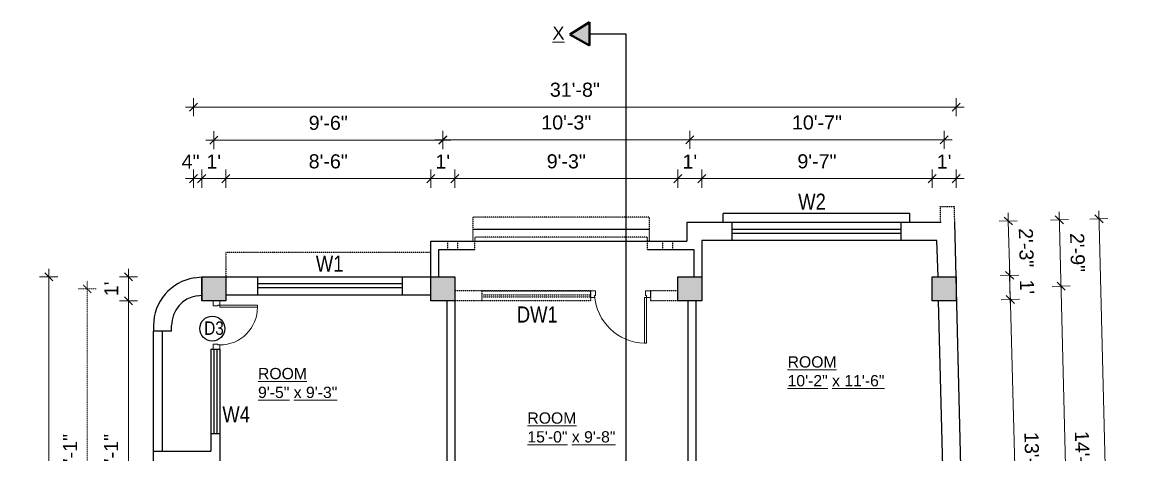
# Model space of a CAD drawing. Header units: inches. Extents: x -111 to 45239, y -6849 to 1261.
# Drawn here: x 22305 to 22859, y -1967 to -1752 of the extents above; entities that cross this region are included whole.
import ezdxf

# ---------------------------------------------------------------- set-up
doc = ezdxf.new("R2010")
doc.units = ezdxf.units.IN
doc.header["$LTSCALE"] = 0.5
doc.header["$MEASUREMENT"] = 0
doc.header["$PDMODE"] = 66
doc.linetypes.add('DASH', pattern=[0.35, 0.25, -0.1])
for name, color, linetype, lineweight in [('A_Title Text', 105, 'Continuous', 60), ('door', 202, 'Continuous', 5), ('TEXT', 220, 'Continuous', 9), ('Toilet', 7, 'Continuous', 25), ('wall', 20, 'Continuous', 40)]:
    doc.layers.add(name, color=color, linetype=linetype, lineweight=lineweight)
doc.styles.add('arial', font='arial.ttf')
doc.styles.add('ordinary', font='ARIALN.TTF')
doc.styles.get("Standard").update_dxf_attribs({"font": 'arial.ttf'})
doc.dimstyles.new('Sudeep', dxfattribs={"dimtxt": 6, "dimasz": 4, "dimexe": 4.5, "dimexo": 4.5, "dimgap": 5, "dimtad": 1, "dimdec": 0, "dimlunit": 4, "dimtxsty": 'arial', "dimblk": 'OBLIQUE', "dimcen": 250, "dimdle": 4, "dimclrd": 86, "dimclre": 5, "dimclrt": 1, "dimadec": 0, "dimazin": 0, "dimtfac": 1, "dimtdec": 0, "dimtix": 1, "dimtmove": 1, "dimatfit": 3, "dimldrblk": 'OBLIQUE', "dimfxl": 4.5, "dimfxlon": 1, "dimfrac": 2, "dimlwd": 15, "dimlwe": 13, "dimarcsym": 0})

# ---------------------------------------------------------------- blocks, each defined once
blk = doc.blocks.new('_Oblique')
at = {"color": 0, "linetype": 'ByBlock', "lineweight": -2}
blk.add_line((-0.5, -0.5), (0.5, 0.5), dxfattribs=at)
blk = doc.blocks.new('*D1112')
at = {"layer": 'A_Title Text', "color": 5, "lineweight": 13, "transparency": 16777216}
for p, q in [((22394.65, -1833.95), (22394.65, -1824.95)), ((22406.65, -1833.95), (22406.65, -1824.95))]:
    blk.add_line(p, q, dxfattribs=at)
at = {"layer": 'A_Title Text', "color": 86, "lineweight": 15, "transparency": 16777216}
for p, q in [((22394.65, -1829.45), (22390.65, -1829.45)), ((22394.65, -1829.45), (22406.65, -1829.45)), ((22406.65, -1829.45), (22410.65, -1829.45))]:
    blk.add_line(p, q, dxfattribs=at)
at = {"layer": 'Defpoints', "color": 0, "transparency": 16777216}
for p in [(22406.65, -1829.45), (22394.65, -1878.25), (22406.65, -1878.25)]:
    blk.add_point(p, dxfattribs=at)
at = {"layer": 'A_Title Text', "color": 86, "lineweight": 15, "transparency": 16777216, "xscale": 4, "yscale": 4, "zscale": 4}
blk.add_blockref('_Oblique', (22394.65, -1829.45), dxfattribs=at)
at = {"layer": 'A_Title Text', "color": 86, "lineweight": 15, "transparency": 16777216, "xscale": 4, "yscale": 4, "zscale": 4, "rotation": 180}
blk.add_blockref('_Oblique', (22406.65, -1829.45), dxfattribs=at)
at = {"layer": 'A_Title Text', "color": 1, "transparency": 16777216, "insert": (22400.65, -1820.94), "char_height": 7, "attachment_point": 5, "style": 'arial'}
blk.add_mtext("1'", dxfattribs=at)
blk = doc.blocks.new('*D1113')
at = {"layer": 'A_Title Text', "color": 5, "lineweight": 13, "transparency": 16777216}
for p, q in [((22406.65, -1833.95), (22406.65, -1824.95)), ((22508.65, -1833.95), (22508.65, -1824.95))]:
    blk.add_line(p, q, dxfattribs=at)
at = {"layer": 'A_Title Text', "color": 86, "lineweight": 15, "transparency": 16777216}
blk.add_line((22402.65, -1829.45), (22512.65, -1829.45), dxfattribs=at)
at = {"layer": 'Defpoints', "color": 0, "transparency": 16777216}
for p in [(22508.65, -1829.45), (22406.65, -1878.25), (22508.65, -1878.25)]:
    blk.add_point(p, dxfattribs=at)
at = {"layer": 'A_Title Text', "color": 86, "lineweight": 15, "transparency": 16777216, "xscale": 4, "yscale": 4, "zscale": 4, "rotation": 180}
blk.add_blockref('_Oblique', (22406.65, -1829.45), dxfattribs=at)
at = {"layer": 'A_Title Text', "color": 86, "lineweight": 15, "transparency": 16777216, "xscale": 4, "yscale": 4, "zscale": 4}
blk.add_blockref('_Oblique', (22508.65, -1829.45), dxfattribs=at)
at = {"layer": 'A_Title Text', "color": 1, "transparency": 16777216, "insert": (22457.65, -1820.88), "char_height": 7, "attachment_point": 5, "style": 'arial'}
blk.add_mtext('8\'-6"', dxfattribs=at)
blk = doc.blocks.new('*D1114')
at = {"layer": 'A_Title Text', "color": 5, "lineweight": 13, "transparency": 16777216}
for p, q in [((22631.65, -1833.95), (22631.65, -1824.95)), ((22643.65, -1833.95), (22643.65, -1824.95))]:
    blk.add_line(p, q, dxfattribs=at)
at = {"layer": 'A_Title Text', "color": 86, "lineweight": 15, "transparency": 16777216}
for p, q in [((22631.65, -1829.45), (22627.65, -1829.45)), ((22631.65, -1829.45), (22643.65, -1829.45)), ((22643.65, -1829.45), (22647.65, -1829.45))]:
    blk.add_line(p, q, dxfattribs=at)
at = {"layer": 'Defpoints', "color": 0, "transparency": 16777216}
for p in [(22643.65, -1829.45), (22631.65, -1878.25), (22643.65, -1878.25)]:
    blk.add_point(p, dxfattribs=at)
at = {"layer": 'A_Title Text', "color": 86, "lineweight": 15, "transparency": 16777216, "xscale": 4, "yscale": 4, "zscale": 4}
blk.add_blockref('_Oblique', (22631.65, -1829.45), dxfattribs=at)
at = {"layer": 'A_Title Text', "color": 86, "lineweight": 15, "transparency": 16777216, "xscale": 4, "yscale": 4, "zscale": 4, "rotation": 180}
blk.add_blockref('_Oblique', (22643.65, -1829.45), dxfattribs=at)
at = {"layer": 'A_Title Text', "color": 1, "transparency": 16777216, "insert": (22637.65, -1820.94), "char_height": 7, "attachment_point": 5, "style": 'arial'}
blk.add_mtext("1'", dxfattribs=at)
blk = doc.blocks.new('*D1115')
at = {"layer": 'A_Title Text', "color": 5, "lineweight": 13, "transparency": 16777216}
for p, q in [((22643.65, -1833.95), (22643.65, -1824.95)), ((22758.21, -1833.95), (22758.21, -1824.95))]:
    blk.add_line(p, q, dxfattribs=at)
at = {"layer": 'A_Title Text', "color": 86, "lineweight": 15, "transparency": 16777216}
blk.add_line((22639.65, -1829.45), (22762.21, -1829.45), dxfattribs=at)
at = {"layer": 'Defpoints', "color": 0, "transparency": 16777216}
for p in [(22758.21, -1829.45), (22643.65, -1878.25), (22758.21, -1878.25)]:
    blk.add_point(p, dxfattribs=at)
at = {"layer": 'A_Title Text', "color": 86, "lineweight": 15, "transparency": 16777216, "xscale": 4, "yscale": 4, "zscale": 4, "rotation": 180}
blk.add_blockref('_Oblique', (22643.65, -1829.45), dxfattribs=at)
at = {"layer": 'A_Title Text', "color": 86, "lineweight": 15, "transparency": 16777216, "xscale": 4, "yscale": 4, "zscale": 4}
blk.add_blockref('_Oblique', (22758.21, -1829.45), dxfattribs=at)
at = {"layer": 'A_Title Text', "color": 1, "transparency": 16777216, "insert": (22700.93, -1820.88), "char_height": 7, "attachment_point": 5, "style": 'arial'}
blk.add_mtext('9\'-7"', dxfattribs=at)
blk = doc.blocks.new('*D1116')
at = {"layer": 'A_Title Text', "color": 5, "lineweight": 13, "transparency": 16777216}
for p, q in [((22758.21, -1833.95), (22758.21, -1824.95)), ((22770.29, -1833.95), (22770.29, -1824.95))]:
    blk.add_line(p, q, dxfattribs=at)
at = {"layer": 'A_Title Text', "color": 86, "lineweight": 15, "transparency": 16777216}
for p, q in [((22758.21, -1829.45), (22754.21, -1829.45)), ((22758.21, -1829.45), (22770.29, -1829.45)), ((22770.29, -1829.45), (22774.29, -1829.45))]:
    blk.add_line(p, q, dxfattribs=at)
at = {"layer": 'Defpoints', "color": 0, "transparency": 16777216}
for p in [(22770.29, -1829.45), (22758.21, -1878.25), (22770.29, -1881.25)]:
    blk.add_point(p, dxfattribs=at)
at = {"layer": 'A_Title Text', "color": 86, "lineweight": 15, "transparency": 16777216, "xscale": 4, "yscale": 4, "zscale": 4}
blk.add_blockref('_Oblique', (22758.21, -1829.45), dxfattribs=at)
at = {"layer": 'A_Title Text', "color": 86, "lineweight": 15, "transparency": 16777216, "xscale": 4, "yscale": 4, "zscale": 4, "rotation": 180}
blk.add_blockref('_Oblique', (22770.29, -1829.45), dxfattribs=at)
at = {"layer": 'A_Title Text', "color": 1, "transparency": 16777216, "insert": (22764.25, -1820.94), "char_height": 7, "attachment_point": 5, "style": 'arial'}
blk.add_mtext("1'", dxfattribs=at)
blk = doc.blocks.new('*D1117')
at = {"layer": 'A_Title Text', "color": 86, "lineweight": 15, "transparency": 16777216}
blk.add_line((22396.65, -1810.32), (22518.65, -1810.32), dxfattribs=at)
at = {"layer": 'A_Title Text', "color": 5, "lineweight": 13, "transparency": 16777216}
for p, q in [((22400.65, -1814.82), (22400.65, -1805.82)), ((22514.65, -1814.82), (22514.65, -1805.82))]:
    blk.add_line(p, q, dxfattribs=at)
at = {"layer": 'Defpoints', "color": 0, "transparency": 16777216}
for p in [(22514.65, -1810.32), (22400.65, -1884.25), (22514.65, -1884.25)]:
    blk.add_point(p, dxfattribs=at)
at = {"layer": 'A_Title Text', "color": 86, "lineweight": 15, "transparency": 16777216, "xscale": 4, "yscale": 4, "zscale": 4, "rotation": 180}
blk.add_blockref('_Oblique', (22400.65, -1810.32), dxfattribs=at)
at = {"layer": 'A_Title Text', "color": 86, "lineweight": 15, "transparency": 16777216, "xscale": 4, "yscale": 4, "zscale": 4}
blk.add_blockref('_Oblique', (22514.65, -1810.32), dxfattribs=at)
at = {"layer": 'A_Title Text', "color": 1, "transparency": 16777216, "insert": (22457.65, -1801.74), "char_height": 7, "attachment_point": 5, "style": 'arial'}
blk.add_mtext('9\'-6"', dxfattribs=at)
blk = doc.blocks.new('*D1118')
at = {"layer": 'A_Title Text', "color": 86, "lineweight": 15, "transparency": 16777216}
blk.add_line((22510.65, -1810.13), (22641.65, -1810.13), dxfattribs=at)
at = {"layer": 'A_Title Text', "color": 5, "lineweight": 13, "transparency": 16777216}
for p, q in [((22514.65, -1814.63), (22514.65, -1805.63)), ((22637.65, -1814.63), (22637.65, -1805.63))]:
    blk.add_line(p, q, dxfattribs=at)
at = {"layer": 'Defpoints', "color": 0, "transparency": 16777216}
for p in [(22637.65, -1810.13), (22514.65, -1884.25), (22637.65, -1884.25)]:
    blk.add_point(p, dxfattribs=at)
at = {"layer": 'A_Title Text', "color": 86, "lineweight": 15, "transparency": 16777216, "xscale": 4, "yscale": 4, "zscale": 4, "rotation": 180}
blk.add_blockref('_Oblique', (22514.65, -1810.13), dxfattribs=at)
at = {"layer": 'A_Title Text', "color": 86, "lineweight": 15, "transparency": 16777216, "xscale": 4, "yscale": 4, "zscale": 4}
blk.add_blockref('_Oblique', (22637.65, -1810.13), dxfattribs=at)
at = {"layer": 'A_Title Text', "color": 1, "transparency": 16777216, "insert": (22576.15, -1801.55), "char_height": 7, "attachment_point": 5, "style": 'arial'}
blk.add_mtext('10\'-3"', dxfattribs=at)
blk = doc.blocks.new('*D1119')
at = {"layer": 'A_Title Text', "color": 86, "lineweight": 15, "transparency": 16777216}
blk.add_line((22633.65, -1810.13), (22768.21, -1810.13), dxfattribs=at)
at = {"layer": 'A_Title Text', "color": 5, "lineweight": 13, "transparency": 16777216}
for p, q in [((22637.65, -1814.63), (22637.65, -1805.63)), ((22764.21, -1814.63), (22764.21, -1805.63))]:
    blk.add_line(p, q, dxfattribs=at)
at = {"layer": 'Defpoints', "color": 0, "transparency": 16777216}
for p in [(22764.21, -1810.13), (22637.65, -1884.25), (22764.21, -1884.25)]:
    blk.add_point(p, dxfattribs=at)
at = {"layer": 'A_Title Text', "color": 86, "lineweight": 15, "transparency": 16777216, "xscale": 4, "yscale": 4, "zscale": 4, "rotation": 180}
blk.add_blockref('_Oblique', (22637.65, -1810.13), dxfattribs=at)
at = {"layer": 'A_Title Text', "color": 86, "lineweight": 15, "transparency": 16777216, "xscale": 4, "yscale": 4, "zscale": 4}
blk.add_blockref('_Oblique', (22764.21, -1810.13), dxfattribs=at)
at = {"layer": 'A_Title Text', "color": 1, "transparency": 16777216, "insert": (22700.93, -1801.55), "char_height": 7, "attachment_point": 5, "style": 'arial'}
blk.add_mtext('10\'-7"', dxfattribs=at)
blk = doc.blocks.new('*D1120')
at = {"layer": 'A_Title Text', "color": 5, "lineweight": 13, "transparency": 16777216}
for p, q in [((22390.65, -1833.95), (22390.65, -1824.95)), ((22394.65, -1833.95), (22394.65, -1824.95))]:
    blk.add_line(p, q, dxfattribs=at)
at = {"layer": 'A_Title Text', "color": 86, "lineweight": 15, "transparency": 16777216}
for p, q in [((22390.65, -1829.45), (22386.65, -1829.45)), ((22394.65, -1829.45), (22390.65, -1829.45)), ((22394.65, -1829.45), (22398.65, -1829.45))]:
    blk.add_line(p, q, dxfattribs=at)
at = {"layer": 'Defpoints', "color": 0, "transparency": 16777216}
for p in [(22390.65, -1829.45), (22390.65, -1878.87), (22394.65, -1878.25)]:
    blk.add_point(p, dxfattribs=at)
at = {"layer": 'A_Title Text', "color": 86, "lineweight": 15, "transparency": 16777216, "xscale": 4, "yscale": 4, "zscale": 4}
blk.add_blockref('_Oblique', (22390.65, -1829.45), dxfattribs=at)
at = {"layer": 'A_Title Text', "color": 86, "lineweight": 15, "transparency": 16777216, "xscale": 4, "yscale": 4, "zscale": 4, "rotation": 180}
blk.add_blockref('_Oblique', (22394.65, -1829.45), dxfattribs=at)
at = {"layer": 'A_Title Text', "color": 1, "transparency": 16777216, "insert": (22389.15, -1820.95), "char_height": 7, "attachment_point": 5, "style": 'arial'}
blk.add_mtext('4"', dxfattribs=at)
blk = doc.blocks.new('*D1121')
at = {"layer": 'A_Title Text', "color": 5, "lineweight": 13, "transparency": 16777216}
for p, q in [((22508.65, -1833.95), (22508.65, -1824.95)), ((22520.65, -1833.95), (22520.65, -1824.95))]:
    blk.add_line(p, q, dxfattribs=at)
at = {"layer": 'A_Title Text', "color": 86, "lineweight": 15, "transparency": 16777216}
for p, q in [((22508.65, -1829.45), (22504.65, -1829.45)), ((22508.65, -1829.45), (22520.65, -1829.45)), ((22520.65, -1829.45), (22524.65, -1829.45))]:
    blk.add_line(p, q, dxfattribs=at)
at = {"layer": 'Defpoints', "color": 0, "transparency": 16777216}
for p in [(22520.65, -1829.45), (22508.65, -1878.25), (22520.65, -1878.25)]:
    blk.add_point(p, dxfattribs=at)
at = {"layer": 'A_Title Text', "color": 86, "lineweight": 15, "transparency": 16777216, "xscale": 4, "yscale": 4, "zscale": 4}
blk.add_blockref('_Oblique', (22508.65, -1829.45), dxfattribs=at)
at = {"layer": 'A_Title Text', "color": 86, "lineweight": 15, "transparency": 16777216, "xscale": 4, "yscale": 4, "zscale": 4, "rotation": 180}
blk.add_blockref('_Oblique', (22520.65, -1829.45), dxfattribs=at)
at = {"layer": 'A_Title Text', "color": 1, "transparency": 16777216, "insert": (22514.65, -1820.94), "char_height": 7, "attachment_point": 5, "style": 'arial'}
blk.add_mtext("1'", dxfattribs=at)
blk = doc.blocks.new('*D1122')
at = {"layer": 'A_Title Text', "color": 5, "lineweight": 13, "transparency": 16777216}
for p, q in [((22520.65, -1833.95), (22520.65, -1824.95)), ((22631.65, -1833.95), (22631.65, -1824.95))]:
    blk.add_line(p, q, dxfattribs=at)
at = {"layer": 'A_Title Text', "color": 86, "lineweight": 15, "transparency": 16777216}
blk.add_line((22516.65, -1829.45), (22635.65, -1829.45), dxfattribs=at)
at = {"layer": 'Defpoints', "color": 0, "transparency": 16777216}
for p in [(22631.65, -1829.45), (22520.65, -1878.25), (22631.65, -1878.25)]:
    blk.add_point(p, dxfattribs=at)
at = {"layer": 'A_Title Text', "color": 86, "lineweight": 15, "transparency": 16777216, "xscale": 4, "yscale": 4, "zscale": 4, "rotation": 180}
blk.add_blockref('_Oblique', (22520.65, -1829.45), dxfattribs=at)
at = {"layer": 'A_Title Text', "color": 86, "lineweight": 15, "transparency": 16777216, "xscale": 4, "yscale": 4, "zscale": 4}
blk.add_blockref('_Oblique', (22631.65, -1829.45), dxfattribs=at)
at = {"layer": 'A_Title Text', "color": 1, "transparency": 16777216, "insert": (22576.15, -1820.88), "char_height": 7, "attachment_point": 5, "style": 'arial'}
blk.add_mtext('9\'-3"', dxfattribs=at)
blk = doc.blocks.new('*D1123')
at = {"layer": 'A_Title Text', "color": 86, "lineweight": 15, "transparency": 16777216}
blk.add_line((22386.65, -1793.84), (22774.21, -1793.84), dxfattribs=at)
at = {"layer": 'A_Title Text', "color": 5, "lineweight": 13, "transparency": 16777216}
for p, q in [((22390.65, -1798.34), (22390.65, -1789.34)), ((22770.21, -1798.34), (22770.21, -1789.34))]:
    blk.add_line(p, q, dxfattribs=at)
at = {"layer": 'Defpoints', "color": 0, "transparency": 16777216}
for p in [(22770.21, -1793.84), (22390.65, -1878.87), (22770.21, -1878.25)]:
    blk.add_point(p, dxfattribs=at)
at = {"layer": 'A_Title Text', "color": 86, "lineweight": 15, "transparency": 16777216, "xscale": 4, "yscale": 4, "zscale": 4, "rotation": 180}
blk.add_blockref('_Oblique', (22390.65, -1793.84), dxfattribs=at)
at = {"layer": 'A_Title Text', "color": 86, "lineweight": 15, "transparency": 16777216, "xscale": 4, "yscale": 4, "zscale": 4}
blk.add_blockref('_Oblique', (22770.21, -1793.84), dxfattribs=at)
at = {"layer": 'A_Title Text', "color": 1, "transparency": 16777216, "insert": (22580.43, -1785.26), "char_height": 7, "attachment_point": 5, "style": 'arial'}
blk.add_mtext('31\'-8"', dxfattribs=at)
blk = doc.blocks.new('*D1148')
at = {"layer": 'A_Title Text', "color": 86, "lineweight": 15, "transparency": 16777216}
blk.add_line((22358.18, -2051.5), (22358.18, -1886.25), dxfattribs=at)
at = {"layer": 'A_Title Text', "color": 5, "lineweight": 13, "transparency": 16777216}
for p, q in [((22362.68, -1890.25), (22353.68, -1890.25)), ((22362.68, -2047.5), (22353.68, -2047.5))]:
    blk.add_line(p, q, dxfattribs=at)
at = {"layer": 'Defpoints', "color": 0, "transparency": 16777216}
for p in [(22358.18, -1890.25), (22394.65, -1890.25), (22394.65, -2047.5)]:
    blk.add_point(p, dxfattribs=at)
at = {"layer": 'A_Title Text', "color": 86, "lineweight": 15, "transparency": 16777216, "xscale": 4, "yscale": 4, "zscale": 4}
for p, rotation in [((22358.18, -1890.25), 90), ((22358.18, -2047.5), 270)]:
    blk.add_blockref('_Oblique', p, dxfattribs=dict(at, rotation=rotation))
at = {"layer": 'A_Title Text', "color": 1, "transparency": 16777216, "insert": (22349.61, -1968.88), "char_height": 7, "attachment_point": 5, "rotation": 90, "style": 'arial'}
blk.add_mtext('13\'-1"', dxfattribs=at)
blk = doc.blocks.new('*D1149')
at = {"layer": 'A_Title Text', "color": 86, "lineweight": 15, "transparency": 16777216}
for p, q in [((22358.18, -1878.25), (22358.18, -1874.25)), ((22358.18, -1890.25), (22358.18, -1878.25)), ((22358.18, -1890.25), (22358.18, -1894.25))]:
    blk.add_line(p, q, dxfattribs=at)
at = {"layer": 'A_Title Text', "color": 5, "lineweight": 13, "transparency": 16777216}
for p, q in [((22362.68, -1878.25), (22353.68, -1878.25)), ((22362.68, -1890.25), (22353.68, -1890.25))]:
    blk.add_line(p, q, dxfattribs=at)
at = {"layer": 'Defpoints', "color": 0, "transparency": 16777216}
for p in [(22358.18, -1878.25), (22394.65, -1878.25), (22394.65, -1890.25)]:
    blk.add_point(p, dxfattribs=at)
at = {"layer": 'A_Title Text', "color": 86, "lineweight": 15, "transparency": 16777216, "xscale": 4, "yscale": 4, "zscale": 4}
for p, rotation in [((22358.18, -1878.25), 270), ((22358.18, -1890.25), 90)]:
    blk.add_blockref('_Oblique', p, dxfattribs=dict(at, rotation=rotation))
at = {"layer": 'A_Title Text', "color": 1, "transparency": 16777216, "insert": (22349.67, -1884.25), "char_height": 7, "attachment_point": 5, "rotation": 90, "style": 'arial'}
blk.add_mtext("1'", dxfattribs=at)
blk = doc.blocks.new('*D1151')
at = {"layer": 'A_Title Text', "color": 86, "linetype": 'DASH', "lineweight": 15, "ltscale": 0.1, "transparency": 16777216}
blk.add_line((22337.64, -2057.5), (22337.64, -1880.25), dxfattribs=at)
at = {"layer": 'A_Title Text', "color": 5, "linetype": 'DASH', "lineweight": 13, "ltscale": 0.1, "transparency": 16777216}
for p, q in [((22342.14, -1884.25), (22333.14, -1884.25)), ((22342.14, -2053.5), (22333.14, -2053.5))]:
    blk.add_line(p, q, dxfattribs=at)
at = {"layer": 'Defpoints', "color": 0, "linetype": 'DASH', "ltscale": 0.1, "transparency": 16777216}
for p in [(22337.64, -1884.25), (22400.65, -1884.25), (22400.65, -2053.5)]:
    blk.add_point(p, dxfattribs=at)
at = {"layer": 'A_Title Text', "color": 86, "linetype": 'DASH', "lineweight": 15, "ltscale": 0.1, "transparency": 16777216, "xscale": 4, "yscale": 4, "zscale": 4}
for p, rotation in [((22337.64, -1884.25), 90), ((22337.64, -2053.5), 270)]:
    blk.add_blockref('_Oblique', p, dxfattribs=dict(at, rotation=rotation))
at = {"layer": 'A_Title Text', "color": 1, "linetype": 'DASH', "ltscale": 0.1, "transparency": 16777216, "insert": (22329.13, -1968.88), "char_height": 7, "attachment_point": 5, "rotation": 90, "style": 'arial'}
blk.add_mtext('14\'-1"', dxfattribs=at)
blk = doc.blocks.new('*D1152')
at = {"layer": 'A_Title Text', "color": 86, "lineweight": 15, "transparency": 16777216}
blk.add_line((22318.5, -1874.25), (22318.5, -2244.08), dxfattribs=at)
at = {"layer": 'A_Title Text', "color": 5, "lineweight": 13, "transparency": 16777216}
for p, q in [((22323, -1878.25), (22314, -1878.25)), ((22323, -2240.08), (22314, -2240.08))]:
    blk.add_line(p, q, dxfattribs=at)
at = {"layer": 'Defpoints', "color": 0, "transparency": 16777216}
for p in [(22394.65, -1878.25), (22318.5, -2240.08), (22370.92, -2240.08)]:
    blk.add_point(p, dxfattribs=at)
at = {"layer": 'A_Title Text', "color": 86, "lineweight": 15, "transparency": 16777216, "xscale": 4, "yscale": 4, "zscale": 4}
for p, rotation in [((22318.5, -1878.25), 90), ((22318.5, -2240.08), 270)]:
    blk.add_blockref('_Oblique', p, dxfattribs=dict(at, rotation=rotation))
at = {"layer": 'A_Title Text', "color": 1, "transparency": 16777216, "insert": (22309.92, -2059.17), "char_height": 7, "attachment_point": 5, "rotation": 90, "style": 'arial'}
blk.add_mtext('30\'-2"', dxfattribs=at)
blk = doc.blocks.new('*D1135')
at = {"layer": 'A_Title Text', "color": 86, "lineweight": 15, "transparency": 16777216}
blk.add_line((22797.13, -1885.52), (22801.63, -2050.76), dxfattribs=at)
at = {"layer": 'A_Title Text', "color": 5, "lineweight": 13, "transparency": 16777216}
for p, q in [((22792.74, -1889.64), (22801.73, -1889.39)), ((22797.02, -2046.89), (22806.02, -2046.64))]:
    blk.add_line(p, q, dxfattribs=at)
at = {"layer": 'Defpoints', "color": 0, "transparency": 16777216}
for p in [(22770.21, -1890.25), (22774.5, -2047.5), (22801.52, -2046.77)]:
    blk.add_point(p, dxfattribs=at)
at = {"layer": 'A_Title Text', "color": 86, "lineweight": 15, "transparency": 16777216, "xscale": 4, "yscale": 4, "zscale": 4}
for p, rotation in [((22797.24, -1889.52), 91.55964457940769), ((22801.52, -2046.77), 271.5596445794077)]:
    blk.add_blockref('_Oblique', p, dxfattribs=dict(at, rotation=rotation))
at = {"layer": 'A_Title Text', "color": 1, "transparency": 16777216, "insert": (22807.95, -1967.91), "char_height": 7, "attachment_point": 5, "rotation": 271.5596, "style": 'arial'}
blk.add_mtext('13\'-1"', dxfattribs=at)
blk = doc.blocks.new('*D1139')
at = {"layer": 'A_Title Text', "color": 86, "lineweight": 15, "transparency": 16777216}
for p, q in [((22796.84, -1877.52), (22796.73, -1873.53)), ((22797.17, -1889.52), (22796.84, -1877.52)), ((22797.17, -1889.52), (22797.27, -1893.52))]:
    blk.add_line(p, q, dxfattribs=at)
at = {"layer": 'A_Title Text', "color": 5, "lineweight": 13, "transparency": 16777216}
for p, q in [((22792.34, -1877.65), (22801.34, -1877.4)), ((22792.67, -1889.64), (22801.66, -1889.39))]:
    blk.add_line(p, q, dxfattribs=at)
at = {"layer": 'Defpoints', "color": 0, "transparency": 16777216}
for p in [(22770.14, -1878.25), (22796.84, -1877.52), (22770.21, -1890.25)]:
    blk.add_point(p, dxfattribs=at)
at = {"layer": 'A_Title Text', "color": 86, "lineweight": 15, "transparency": 16777216, "xscale": 4, "yscale": 4, "zscale": 4}
for p, rotation in [((22796.84, -1877.52), 271.5596445794165), ((22797.17, -1889.52), 91.55964457941651)]:
    blk.add_blockref('_Oblique', p, dxfattribs=dict(at, rotation=rotation))
at = {"layer": 'A_Title Text', "color": 1, "transparency": 16777216, "insert": (22805.51, -1883.29), "char_height": 7, "attachment_point": 5, "rotation": 271.5596, "style": 'arial'}
blk.add_mtext("1'", dxfattribs=at)
blk = doc.blocks.new('*D1140')
at = {"layer": 'A_Title Text', "color": 86, "lineweight": 15, "transparency": 16777216}
for p, q in [((22796.15, -1850.52), (22796.04, -1846.53)), ((22796.89, -1877.52), (22796.15, -1850.52)), ((22796.89, -1877.52), (22796.99, -1881.52))]:
    blk.add_line(p, q, dxfattribs=at)
at = {"layer": 'A_Title Text', "color": 5, "lineweight": 13, "transparency": 16777216}
for p, q in [((22791.65, -1850.65), (22800.65, -1850.4)), ((22792.39, -1877.65), (22801.38, -1877.4))]:
    blk.add_line(p, q, dxfattribs=at)
at = {"layer": 'Defpoints', "color": 0, "transparency": 16777216}
for p in [(22769.46, -1851.25), (22796.15, -1850.52), (22770.14, -1878.25)]:
    blk.add_point(p, dxfattribs=at)
at = {"layer": 'A_Title Text', "color": 86, "lineweight": 15, "transparency": 16777216, "xscale": 4, "yscale": 4, "zscale": 4}
for p, rotation in [((22796.15, -1850.52), 271.5596445794165), ((22796.89, -1877.52), 91.55964457941651)]:
    blk.add_blockref('_Oblique', p, dxfattribs=dict(at, rotation=rotation))
at = {"layer": 'A_Title Text', "color": 1, "transparency": 16777216, "insert": (22805.09, -1863.79), "char_height": 7, "attachment_point": 5, "rotation": 271.5596, "style": 'arial'}
blk.add_mtext('2\'-3"', dxfattribs=at)
blk = doc.blocks.new('*D1141')
at = {"layer": 'A_Title Text', "color": 5, "lineweight": 13, "transparency": 16777216}
for p, q in [((22817.97, -1883.04), (22826.97, -1882.82)), ((22822.25, -2052.29), (22831.25, -2052.07))]:
    blk.add_line(p, q, dxfattribs=at)
at = {"layer": 'A_Title Text', "color": 86, "lineweight": 15, "transparency": 16777216}
blk.add_line((22822.37, -1878.93), (22826.85, -2056.18), dxfattribs=at)
at = {"layer": 'Defpoints', "color": 0, "transparency": 16777216}
for p in [(22770.21, -1884.25), (22774.5, -2053.5), (22826.75, -2052.18)]:
    blk.add_point(p, dxfattribs=at)
at = {"layer": 'A_Title Text', "color": 86, "lineweight": 15, "transparency": 16777216, "xscale": 4, "yscale": 4, "zscale": 4}
for p, rotation in [((22822.47, -1882.93), 91.44911383239761), ((22826.75, -2052.18), 271.4491138323976)]:
    blk.add_blockref('_Oblique', p, dxfattribs=dict(at, rotation=rotation))
at = {"layer": 'A_Title Text', "color": 1, "transparency": 16777216, "insert": (22833.12, -1967.34), "char_height": 7, "attachment_point": 5, "rotation": 271.4491, "style": 'arial'}
blk.add_mtext('14\'-1"', dxfattribs=at)
blk = doc.blocks.new('*D1143')
at = {"layer": 'A_Title Text', "color": 5, "lineweight": 13, "transparency": 16777216}
for p, q in [((22836.8, -1849.53), (22845.8, -1849.3)), ((22845.44, -2188.06), (22854.44, -2187.83))]:
    blk.add_line(p, q, dxfattribs=at)
at = {"layer": 'A_Title Text', "color": 86, "lineweight": 15, "transparency": 16777216}
blk.add_line((22841.2, -1845.42), (22850.04, -2191.94), dxfattribs=at)
at = {"layer": 'Defpoints', "color": 0, "transparency": 16777216}
for p in [(22769.46, -1851.25), (22778.09, -2189.78), (22849.94, -2187.95)]:
    blk.add_point(p, dxfattribs=at)
at = {"layer": 'A_Title Text', "color": 86, "lineweight": 15, "transparency": 16777216, "xscale": 4, "yscale": 4, "zscale": 4}
for p, rotation in [((22841.3, -1849.42), 91.46195018982071), ((22849.94, -2187.95), 271.4619501898207)]:
    blk.add_blockref('_Oblique', p, dxfattribs=dict(at, rotation=rotation))
at = {"layer": 'A_Title Text', "color": 1, "transparency": 16777216, "insert": (22854.19, -2018.46), "char_height": 7, "attachment_point": 5, "rotation": 271.462, "style": 'arial'}
blk.add_mtext('28\'-3"', dxfattribs=at)
blk = doc.blocks.new('*D1144')
at = {"layer": 'A_Title Text', "color": 86, "lineweight": 15, "transparency": 16777216}
blk.add_line((22822.57, -1886.93), (22821.53, -1845.93), dxfattribs=at)
at = {"layer": 'A_Title Text', "color": 5, "lineweight": 13, "transparency": 16777216}
for p, q in [((22817.14, -1850.04), (22826.13, -1849.82)), ((22817.97, -1883.04), (22826.97, -1882.82))]:
    blk.add_line(p, q, dxfattribs=at)
at = {"layer": 'Defpoints', "color": 0, "transparency": 16777216}
for p in [(22769.46, -1851.25), (22821.64, -1849.93), (22770.21, -1884.25)]:
    blk.add_point(p, dxfattribs=at)
at = {"layer": 'A_Title Text', "color": 86, "lineweight": 15, "transparency": 16777216, "xscale": 4, "yscale": 4, "zscale": 4}
for p, rotation in [((22821.64, -1849.93), 91.44911383237451), ((22822.47, -1882.93), 271.4491138323745)]:
    blk.add_blockref('_Oblique', p, dxfattribs=dict(at, rotation=rotation))
at = {"layer": 'A_Title Text', "color": 1, "transparency": 16777216, "insert": (22830.62, -1866.21), "char_height": 7, "attachment_point": 5, "rotation": 271.4491, "style": 'arial'}
blk.add_mtext('2\'-9"', dxfattribs=at)

msp = doc.modelspace()

# ---------------------------------------------------------------- hatches: boundary and pattern name
at = {"layer": 'Toilet'}
for points in [[(22406.65, -1878.25), (22394.65, -1878.25), (22394.65, -1890.25), (22406.65, -1890.25)], [(22520.65, -1878.25), (22508.65, -1878.25), (22508.65, -1890.25), (22520.65, -1890.25)], [(22643.65, -1878.25), (22631.65, -1878.25), (22631.65, -1890.25), (22643.65, -1890.25)], [(22770.21, -1878.25), (22758.21, -1878.25), (22758.21, -1890.25), (22770.21, -1890.25)]]:
    msp.add_hatch(color=1, dxfattribs=at).paths.add_polyline_path(points)
at = {"layer": 'wall', "ltscale": 5}
h = msp.add_hatch(color=2, dxfattribs=at)
h.dxf.hatch_style = 1
h.paths.add_polyline_path([(22577.95, -1757.75), (22587.71, -1751.67), (22587.71, -1763.2)])

# ---------------------------------------------------------------- linework, layer by layer
at = {"layer": 'door', "ltscale": 0.5}
for p, q in [((22403.65, -1892.35), (22403.65, -1890.26)), ((22403.65, -1892.35), (22403.65, -1890.26)), ((22403.65, -1893.39), (22422.43, -1893.39)), ((22422.43, -1893.39), (22422.43, -1892.35)), ((22616.07, -1888.58), (22618.15, -1888.58)), ((22616.07, -1888.58), (22618.15, -1888.58)), ((22615.03, -1911.35), (22616.07, -1911.35))]:
    msp.add_line(p, q, dxfattribs=at)
for points in [[(22590.23, -1888.58), (22588.15, -1888.58), (22588.15, -1885.25), (22590.65, -1885.25), (22590.65, -1887.54), (22590.23, -1887.54)], [(22590.23, -1888.58), (22588.15, -1888.58), (22588.15, -1885.25), (22590.65, -1885.25), (22590.65, -1887.54), (22590.23, -1887.54)], [(22403.65, -1912.17), (22403.65, -1914.25), (22400.32, -1914.25), (22400.32, -1911.75), (22402.61, -1911.75), (22402.61, -1912.17)], [(22403.65, -1912.17), (22403.65, -1914.25), (22400.32, -1914.25), (22400.32, -1911.75), (22402.61, -1911.75), (22402.61, -1912.17)]]:
    msp.add_lwpolyline(points, close=True, dxfattribs=at)
for points in [[(22618.15, -1888.58), (22618.15, -1885.25), (22615.65, -1885.25), (22615.65, -1887.54), (22616.07, -1887.54), (22616.07, -1888.58)], [(22618.15, -1888.58), (22618.15, -1885.25), (22615.65, -1885.25), (22615.65, -1887.54), (22616.07, -1887.54), (22616.07, -1888.58)], [(22403.65, -1890.26), (22400.32, -1890.26), (22400.32, -1892.76), (22402.61, -1892.76), (22402.61, -1892.35), (22403.65, -1892.35)], [(22403.65, -1890.26), (22400.32, -1890.26), (22400.32, -1892.76), (22402.61, -1892.76), (22402.61, -1892.35), (22403.65, -1892.35)], [(22422.43, -1892.35), (22403.65, -1892.35), (22403.65, -1893.39), (22422.43, -1893.39)], [(22422.43, -1892.35), (22403.65, -1892.35), (22403.65, -1893.39), (22422.43, -1893.39)], [(22616.07, -1911.35), (22616.07, -1888.58), (22615.03, -1888.58), (22615.03, -1911.35)], [(22616.07, -1911.35), (22616.07, -1888.58), (22615.03, -1888.58), (22615.03, -1911.35)]]:
    msp.add_lwpolyline(points, dxfattribs=at)
for centre, radius, start, end in [((22615.8, -1885.73), 25.63, 184.0469, 268.2668), ((22403.65, -1893.39), 18.78, 270, 0)]:
    msp.add_arc(centre, radius, start, end, dxfattribs=at)
at = {"layer": 'Toilet'}
for p, q in [((22587.71, -1757.43), (22605.82, -1757.43)), ((22605.82, -1757.43), (22605.82, -2296.75)), ((22747.16, -1846.75), (22654.16, -1846.75)), ((22654.16, -1851.25), (22654.16, -1846.75)), ((22747.16, -1851.25), (22747.16, -1846.75)), ((22529.65, -1854.62), (22617.65, -1854.62)), ((22762.53, -1851.25), (22636.15, -1851.25)), ((22636.15, -1851.25), (22636.15, -1860.62)), ((22778.09, -2189.78), (22769.53, -1851.25)), ((22508.65, -1860.62), (22636.15, -1860.62)), ((22508.65, -1878.25), (22508.65, -1860.62)), ((22760.68, -1860.25), (22643.65, -1860.25)), ((22643.65, -1860.25), (22643.65, -1878.25)), ((22761.21, -1878.25), (22760.68, -1860.25)), ((22512.65, -1864.62), (22530.65, -1864.62)), ((22512.65, -1878.25), (22512.65, -1864.62)), ((22616.65, -1864.62), (22639.65, -1864.62)), ((22639.65, -1864.62), (22639.65, -1878.25)), ((22390.98, -1878.82), (22394.65, -1878.25)), ((22394.65, -1878.25), (22394.65, -1890.25)), ((22406.65, -1878.25), (22422.65, -1878.25)), ((22493.65, -1878.25), (22508.65, -1878.25)), ((22392.36, -1887.71), (22394.65, -1887.36)), ((22406.65, -1887.25), (22422.65, -1887.25)), ((22493.65, -1887.25), (22508.65, -1887.25)), ((22516.65, -1890.25), (22516.65, -2002.5)), ((22520.65, -1890.25), (22520.65, -2002.5)), ((22636.65, -1890.25), (22636.65, -2002.51)), ((22640.65, -1890.25), (22640.65, -2002.51)), ((22764.49, -2007), (22761.51, -1890.25)), ((22370.65, -1902.54), (22370.65, -1905.25)), ((22379.65, -1905.25), (22379.65, -1902.54)), ((22379.65, -1905.25), (22370.65, -1905.25)), ((22370.65, -1970), (22370.65, -1905.25)), ((22375.15, -1965), (22375.15, -1905.25)), ((22399.15, -1914.25), (22399.15, -1965)), ((22399.15, -1914.25), (22403.65, -1914.25)), ((22400.63, -1914.25), (22400.63, -1956.25)), ((22402.23, -1914.25), (22402.23, -1956.25)), ((22403.65, -1914.25), (22403.65, -1970)), ((22399.15, -1956.25), (22403.65, -1956.25)), ((22370.65, -1965), (22399.15, -1965))]:
    msp.add_line(p, q, dxfattribs=at)
at = {"layer": 'Toilet', "color": 1, "linetype": 'DASH', "ltscale": 0.1}
for p, q in [((22762.53, -1851.25), (22762.33, -1843.25)), ((22762.33, -1843.25), (22769.33, -1843.25)), ((22769.53, -1851.25), (22769.33, -1843.25)), ((22617.65, -1848.62), (22529.65, -1848.62)), ((22529.65, -1848.62), (22529.65, -1860.62)), ((22617.65, -1860.62), (22617.65, -1848.62)), ((22508.65, -1860.62), (22530.65, -1860.62)), ((22517.15, -1864.62), (22517.15, -1860.62)), ((22522.15, -1864.62), (22522.15, -1860.62)), ((22616.65, -1858.62), (22530.65, -1858.62)), ((22530.65, -1858.62), (22530.65, -1860.62)), ((22530.65, -1864.62), (22530.65, -1860.62)), ((22616.65, -1860.62), (22616.65, -1858.62)), ((22616.65, -1864.62), (22616.65, -1860.62)), ((22624.15, -1864.62), (22624.15, -1860.62)), ((22629.15, -1864.62), (22629.15, -1860.62)), ((22508.65, -1866.25), (22406.65, -1866.25)), ((22406.65, -1866.25), (22406.65, -1878.25)), ((22588.14, -1885.25), (22520.65, -1885.25)), ((22534.15, -1885.25), (22534.15, -1890.25)), ((22534.15, -1885.25), (22588.15, -1885.25)), ((22534.15, -1887.25), (22588.14, -1887.25)), ((22534.15, -1888.25), (22588.14, -1888.25)), ((22588.14, -1885.25), (22588.14, -1890.25)), ((22631.65, -1885.25), (22618.15, -1885.25)), ((22618.15, -1885.25), (22618.15, -1890.25)), ((22588.14, -1890.25), (22520.65, -1890.25)), ((22631.65, -1890.25), (22618.15, -1890.25))]:
    msp.add_line(p, q, dxfattribs=at)
at = {"layer": 'Toilet', "color": 3}
for p, q in [((22658.66, -1860.25), (22658.66, -1851.25)), ((22742.66, -1851.25), (22658.66, -1851.25)), ((22742.66, -1854.75), (22658.66, -1854.75)), ((22742.66, -1851.25), (22742.66, -1860.25)), ((22742.66, -1856.75), (22658.66, -1856.75)), ((22742.66, -1860.25), (22658.66, -1860.25)), ((22420.65, -1878.25), (22496.65, -1878.25)), ((22422.65, -1887.25), (22422.65, -1878.25)), ((22494.65, -1881.75), (22422.65, -1881.75)), ((22494.65, -1887.25), (22494.65, -1878.25)), ((22494.65, -1883.75), (22422.65, -1883.75)), ((22422.65, -1887.25), (22494.65, -1887.25))]:
    msp.add_line(p, q, dxfattribs=at)
at = {"layer": 'Toilet'}
for points in [[(22394.65, -1878.25), (22406.65, -1878.25), (22406.65, -1890.25), (22394.65, -1890.25)], [(22508.65, -1878.25), (22520.65, -1878.25), (22520.65, -1890.25), (22508.65, -1890.25)], [(22631.65, -1878.25), (22643.65, -1878.25), (22643.65, -1890.25), (22631.65, -1890.25)], [(22758.21, -1878.25), (22770.21, -1878.25), (22770.21, -1890.25), (22758.21, -1890.25)]]:
    msp.add_lwpolyline(points, close=True, dxfattribs=at)
msp.add_circle((22399.91, -1904.03), 6.19, dxfattribs=at)
for radius in [24, 15]:
    msp.add_arc((22394.65, -1902.54), radius, 98.7916, 180, dxfattribs=at)
at = {"layer": 'wall', "color": 1, "ltscale": 5}
for p, q in [((22577.95, -1757.75), (22587.71, -1751.67)), ((22587.71, -1751.67), (22587.71, -1763.2)), ((22587.71, -1763.2), (22577.95, -1757.75))]:
    msp.add_line(p, q, dxfattribs=at)

# ---------------------------------------------------------------- texts
at = {"layer": 'door', "ltscale": 0.5, "style": 'ordinary'}
for s, insert, char_height, width, attachment_point, rotation in [('W2', (22691.6, -1844.91), 8, 4.3538, 7, 0), ('W1', (22451.49, -1875.75), 8, 4.3538, 7, 0), ('DW1', (22551.52, -1901.02), 8, 4.3538, 7, 0), ('D3', (22395.91, -1900.47), 6.664, 3.6268, 1, 360), ('W4', (22404.95, -1950.62), 8, 4.3538, 7, 0)]:
    msp.add_mtext(s, dxfattribs=dict(at, insert=insert, char_height=char_height, width=width, attachment_point=attachment_point, rotation=rotation))
at = {"layer": 'TEXT'}
for s, insert, char_height, width, attachment_point in [('{\\LX}', (22575.24, -1760.24), 6.378, 70.6779, 9), ('{\\fArial TUR|b0|i0|c162|p34;\\LROOM\\P\\fArial TUR|b0|i0|c0|p34;10\\fArial TUR|b0|i0|c162|p34;\'-\\fArial TUR|b0|i0|c0|p34;2\\fArial TUR|b0|i0|c162|p34;" x 1\\fArial TUR|b0|i0|c0|p34;1\\fArial TUR|b0|i0|c162|p34;\'-\\fArial TUR|b0|i0|c0|p34;6\\fArial TUR|b0|i0|c162|p34;"}', (22686.32, -1932.83), 5.60913, 62.1621, 7), ('{\\fArial TUR|b0|i0|c162|p34;\\LROOM\\P\\fArial TUR|b0|i0|c0|p34;9\\fArial TUR|b0|i0|c162|p34;\'-\\fArial TUR|b0|i0|c0|p34;5\\fArial TUR|b0|i0|c162|p34;" x \\fArial TUR|b0|i0|c0|p34;9\\fArial TUR|b0|i0|c162|p34;\'-\\fArial TUR|b0|i0|c0|p34;3\\fArial TUR|b0|i0|c162|p34;"}', (22422.69, -1938.63), 5.60913, 62.1621, 7), ('{\\fArial TUR|b0|i0|c162|p34;\\LROOM\\P\\fArial TUR|b0|i0|c0|p34;15\\fArial TUR|b0|i0|c162|p34;\'-\\fArial TUR|b0|i0|c0|p34;0\\fArial TUR|b0|i0|c162|p34;" x \\fArial TUR|b0|i0|c0|p34;9\\fArial TUR|b0|i0|c162|p34;\'-\\fArial TUR|b0|i0|c0|p34;8\\fArial TUR|b0|i0|c162|p34;"}', (22556.78, -1960.74), 5.60913, 62.1621, 7)]:
    msp.add_mtext(s, dxfattribs=dict(at, insert=insert, char_height=char_height, width=width, attachment_point=attachment_point))

# ---------------------------------------------------------------- dimensions: what is measured, and where the dimension line sits
at = {"layer": 'A_Title Text'}
dim = msp.add_linear_dim(base=(22770.21, -1793.84), p1=(22390.65, -1878.87), p2=(22770.21, -1878.25), dimstyle='Sudeep', override={"dimtxt": 7}, dxfattribs=at)
dim.commit()
dim.dimension.update_dxf_attribs({"geometry": '*D1123', "text_midpoint": (22580.43, -1785.26)})
for p1, p2, distance, picture, middle in [((22400.65, -1884.25), (22514.65, -1884.25), 73.94, '*D1117', (22457.65, -1801.74)), ((22394.65, -1878.25), (22406.65, -1878.25), 48.8, '*D1112', (22400.65, -1820.94)), ((22769.46, -1851.25), (22778.09, -2189.78), 71.87, '*D1143', (22854.19, -2018.46)), ((22770.21, -1884.25), (22774.5, -2053.5), 52.27, '*D1141', (22833.12, -1967.34)), ((22770.21, -1890.25), (22774.5, -2047.5), 27.03, '*D1135', (22807.95, -1967.91))]:
    dim = msp.add_aligned_dim(p1=p1, p2=p2, distance=distance, dimstyle='Sudeep', override={"dimtxt": 7}, dxfattribs=at)
    dim.commit()
    dim.dimension.update_dxf_attribs({"geometry": picture, "text_midpoint": middle})
for base, p1, p2, angle, picture, middle in [((22637.65, -1810.13), (22514.65, -1884.25), (22637.65, -1884.25), 180, '*D1118', (22576.15, -1801.55)), ((22764.21, -1810.13), (22637.65, -1884.25), (22764.21, -1884.25), 180, '*D1119', (22700.93, -1801.55)), ((22508.65, -1829.45), (22406.65, -1878.25), (22508.65, -1878.25), 180, '*D1113', (22457.65, -1820.88)), ((22520.65, -1829.45), (22508.65, -1878.25), (22520.65, -1878.25), 180, '*D1121', (22514.65, -1820.94)), ((22631.65, -1829.45), (22520.65, -1878.25), (22631.65, -1878.25), 180, '*D1122', (22576.15, -1820.88)), ((22643.65, -1829.45), (22631.65, -1878.25), (22643.65, -1878.25), 180, '*D1114', (22637.65, -1820.94)), ((22758.21, -1829.45), (22643.65, -1878.25), (22758.21, -1878.25), 180, '*D1115', (22700.93, -1820.88)), ((22770.29, -1829.45), (22758.21, -1878.25), (22770.29, -1881.25), 180, '*D1116', (22764.25, -1820.94)), ((22821.64, -1849.93), (22770.21, -1884.25), (22769.46, -1851.25), 91.4491, '*D1144', (22830.62, -1866.21)), ((22796.15, -1850.52), (22770.14, -1878.25), (22769.46, -1851.25), 91.5596, '*D1140', (22805.09, -1863.79)), ((22318.5, -2240.08), (22394.65, -1878.25), (22370.92, -2240.08), 90, '*D1152', (22309.92, -2059.17)), ((22358.18, -1878.25), (22394.65, -1890.25), (22394.65, -1878.25), 90, '*D1149', (22349.67, -1884.25)), ((22796.84, -1877.52), (22770.21, -1890.25), (22770.14, -1878.25), 91.5596, '*D1139', (22805.51, -1883.29)), ((22358.18, -1890.25), (22394.65, -2047.5), (22394.65, -1890.25), 90, '*D1148', (22349.61, -1968.88))]:
    dim = msp.add_linear_dim(base=base, p1=p1, p2=p2, angle=angle, dimstyle='Sudeep', override={"dimtxt": 7}, dxfattribs=at)
    dim.commit()
    dim.dimension.update_dxf_attribs({"geometry": picture, "text_midpoint": middle})
dim = msp.add_linear_dim(base=(22390.65, -1829.45), p1=(22394.65, -1878.25), p2=(22390.65, -1878.87), angle=180, dimstyle='Sudeep', override={"dimtxt": 7}, dxfattribs=at)
dim.commit()
dim.dimension.update_dxf_attribs({"geometry": '*D1120', "text_midpoint": (22389.15, -1829.45), "dimtype": 160})
at = {"layer": 'A_Title Text', "color": 1, "linetype": 'DASH', "ltscale": 0.1}
dim = msp.add_linear_dim(base=(22337.64, -1884.25), p1=(22400.65, -2053.5), p2=(22400.65, -1884.25), angle=90, dimstyle='Sudeep', override={"dimtxt": 7}, dxfattribs=at)
dim.commit()
dim.dimension.update_dxf_attribs({"geometry": '*D1151', "text_midpoint": (22329.13, -1968.88)})

doc.saveas('drawing.dxf')
